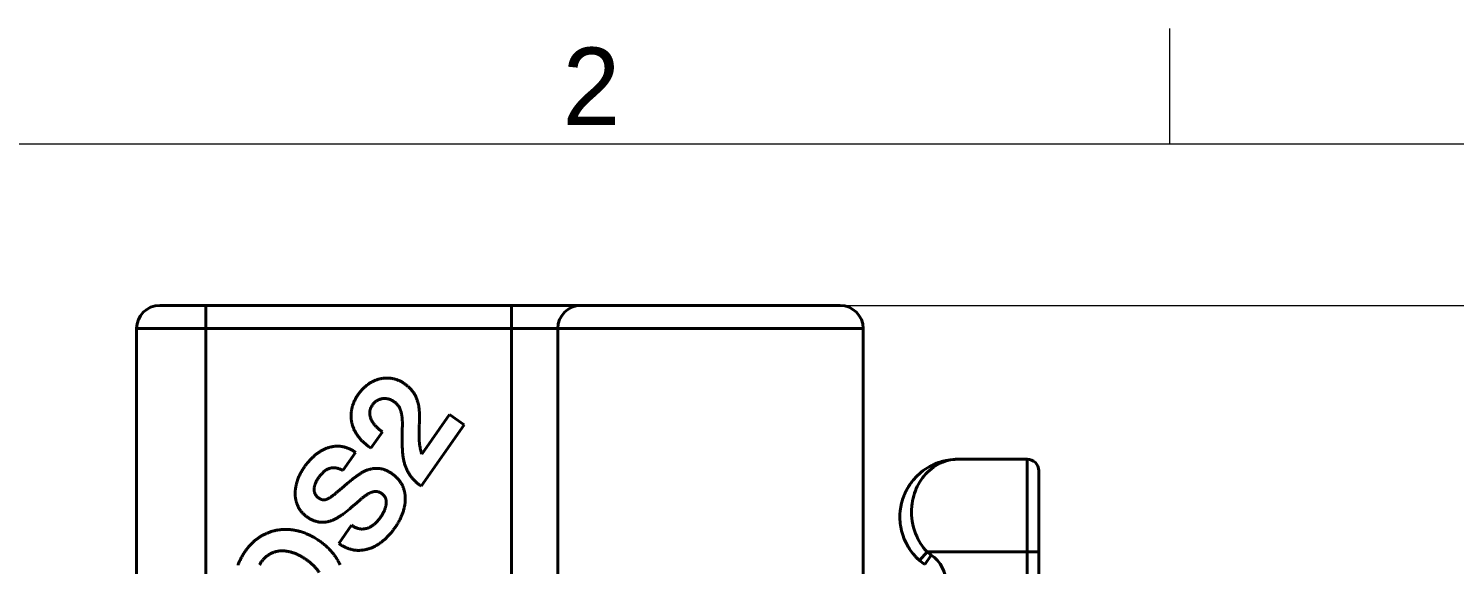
# Model space of a CAD drawing. Header units: millimetres. Extents: x 15 to 415, y 5 to 292.
# Drawn here: x 65.7 to 127.3, y 268.8 to 292 of the extents above; entities that cross this region are included whole.
import ezdxf

# ---------------------------------------------------------------- set-up
doc = ezdxf.new("R2010")
doc.units = ezdxf.units.MM
for name, color, linetype in [('Annotations', 7, 'Continuous'), ('Border', 7, 'Continuous'), ('Geometries', 7, 'Continuous')]:
    doc.layers.add(name, color=color, linetype=linetype)
doc.styles.add('Shapr0', font='txt', dxfattribs={"height": 3.3495})
doc.styles.add('Shapr2', font='txt', dxfattribs={"height": 3.3495})
doc.dimstyles.new('ISO-25', dxfattribs={"dimtxt": 2.5, "dimasz": 2.5, "dimexe": 1.25, "dimexo": 0.625, "dimtad": 1, "dimtxsty": 'Standard', "dimcen": 2.5, "dimadec": 0, "dimazin": 0, "dimtfac": 1, "dimtmove": 0, "dimatfit": 3, "dimfxl": 1, "dimarcsym": 0})

# ---------------------------------------------------------------- blocks, each defined once
blk = doc.blocks.new('*D2')
at = {"layer": 'Annotations', "color": 0, "linetype": 'Continuous', "lineweight": 15}
for p, q in [((73.966, 280.019), (155.9, 280.019)), ((154.65, 180.523), (154.65, 277.519)), ((77.224, 178.023), (155.9, 178.023))]:
    blk.add_line(p, q, dxfattribs=at)
at = {"layer": 'Annotations', "color": 0}
for points in [[(155.066, 277.519), (154.233, 277.519), (154.65, 280.019)], [(154.233, 180.523), (155.066, 180.523), (154.65, 178.023)]]:
    blk.add_solid(points, dxfattribs=at)
at = {"layer": 'Defpoints', "color": 0}
for p in [(73.341, 280.019), (154.65, 280.019), (76.599, 178.023)]:
    blk.add_point(p, dxfattribs=at)
at = {"layer": 'Annotations', "color": 0, "lineweight": 15, "insert": (152.275, 225.582), "char_height": 3.3495, "attachment_point": 5, "rotation": 90, "style": 'Shapr2'}
blk.add_mtext('\\A1;102', dxfattribs=at)

msp = doc.modelspace()

# ---------------------------------------------------------------- linework, layer by layer
at = {"layer": 'Border', "linetype": 'Continuous', "lineweight": 15}
for p, q in [((115, 287), (115, 292)), ((410, 287), (20, 287))]:
    msp.add_line(p, q, dxfattribs=at)
at = {"layer": 'Geometries', "linetype": 'Continuous', "lineweight": 40}
for p, q in [((73.341, 280.019), (71.341, 280.019)), ((73.341, 279.019), (73.341, 280.019)), ((86.544, 280.019), (73.341, 280.019)), ((86.544, 279.019), (86.544, 280.019)), ((89.544, 280.019), (86.544, 280.019)), ((88.6, 280.019), (88.631, 280.019)), ((100.744, 280.019), (89.544, 280.019)), ((70.341, 279.019), (73.341, 279.019)), ((70.341, 279.019), (70.341, 258.363)), ((73.341, 279.019), (86.544, 279.019)), ((73.341, 279.019), (73.341, 261.384)), ((86.544, 279.019), (86.544, 264.247)), ((86.544, 279.019), (88.544, 279.019)), ((88.544, 279.019), (88.544, 265.819)), ((88.544, 279.019), (101.744, 279.019)), ((101.744, 279.019), (101.744, 267.832)), ((84.498, 274.864), (82.64, 272.21)), ((82.672, 273.596), (83.868, 275.305)), ((83.868, 275.305), (84.498, 274.864)), ((80.964, 274.553), (80.473, 273.851)), ((79.804, 273.665), (79.254, 272.881)), ((80.473, 273.851), (80.405, 273.898)), ((105.781, 273.369), (105.734, 273.367)), ((105.811, 273.369), (105.761, 273.368)), ((105.821, 273.369), (105.781, 273.369)), ((105.821, 273.369), (105.811, 273.369)), ((105.811, 273.369), (105.824, 273.369)), ((105.827, 273.369), (105.821, 273.369)), ((105.821, 273.369), (105.828, 273.369)), ((105.824, 273.369), (105.824, 273.369)), ((105.824, 273.369), (105.83, 273.369)), ((105.828, 273.369), (105.83, 273.369)), ((105.83, 273.369), (105.832, 273.369)), ((105.831, 273.369), (105.83, 273.369)), ((108.831, 273.369), (105.832, 273.369)), ((108.831, 273.369), (108.831, 269.369)), ((103.912, 272.473), (103.911, 272.471)), ((109.331, 269.369), (109.331, 272.869)), ((103.505, 271.789), (103.506, 271.792)), ((79.991, 271.603), (79.759, 271.404)), ((103.45, 271.632), (103.445, 271.618)), ((79.081, 269.732), (79.63, 270.517)), ((79.107, 269.714), (79.081, 269.732)), ((104.177, 268.994), (104.508, 269.369)), ((104.508, 269.369), (108.831, 269.369)), ((108.831, 269.369), (109.331, 269.369)), ((108.831, 269.369), (108.831, 255.369)), ((109.331, 260.981), (109.331, 269.369)), ((104.054, 269.111), (104.174, 268.997)), ((104.174, 268.997), (104.177, 268.994)), ((104.177, 268.994), (104.177, 268.994)), ((104.402, 268.818), (104.688, 269.228))]:
    msp.add_line(p, q, dxfattribs=at)
at = {"layer": 'Geometries', "linetype": 'Continuous', "lineweight": 40, "flags": 128}
for points in [[(79.93, 276.185), (79.952, 276.216), (79.974, 276.247), (79.997, 276.276), (80.021, 276.305), (80.045, 276.334), (80.069, 276.362), (80.093, 276.387), (80.117, 276.412), (80.141, 276.437), (80.165, 276.46), (80.19, 276.484), (80.217, 276.508), (80.245, 276.531), (80.273, 276.554), (80.301, 276.576), (80.33, 276.597), (80.359, 276.618), (80.387, 276.637), (80.415, 276.656), (80.444, 276.673), (80.473, 276.691), (80.503, 276.707)], [(80.503, 276.707), (80.53, 276.722), (80.557, 276.736), (80.585, 276.749), (80.612, 276.762), (80.64, 276.774), (80.667, 276.785), (80.695, 276.796), (80.726, 276.807), (80.757, 276.818), (80.787, 276.827), (80.819, 276.836), (80.85, 276.844), (80.878, 276.851), (80.907, 276.857), (80.936, 276.862), (80.964, 276.867), (80.993, 276.871), (81.022, 276.875), (81.052, 276.878), (81.084, 276.88), (81.116, 276.882), (81.149, 276.883), (81.181, 276.883), (81.214, 276.883)], [(81.214, 276.883), (81.244, 276.881), (81.274, 276.879), (81.303, 276.877), (81.333, 276.873), (81.362, 276.869), (81.391, 276.864), (81.42, 276.858), (81.447, 276.853), (81.474, 276.846), (81.5, 276.839), (81.527, 276.832), (81.553, 276.823), (81.579, 276.814), (81.608, 276.804), (81.636, 276.793), (81.664, 276.781), (81.692, 276.769), (81.721, 276.755), (81.749, 276.741), (81.776, 276.727), (81.802, 276.713), (81.827, 276.698), (81.853, 276.683), (81.878, 276.667), (81.903, 276.65), (81.928, 276.633)], [(79.616, 275.37), (79.62, 275.403), (79.624, 275.437), (79.628, 275.47), (79.634, 275.503), (79.64, 275.536), (79.647, 275.569), (79.655, 275.602), (79.663, 275.633), (79.671, 275.663), (79.681, 275.693), (79.691, 275.723), (79.701, 275.753), (79.712, 275.783), (79.725, 275.815), (79.739, 275.848), (79.753, 275.88), (79.769, 275.913), (79.785, 275.945), (79.801, 275.977), (79.819, 276.009), (79.836, 276.039), (79.853, 276.068), (79.871, 276.098), (79.89, 276.127), (79.91, 276.156), (79.93, 276.185)], [(81.928, 276.633), (81.956, 276.613), (81.983, 276.593), (82.009, 276.572), (82.035, 276.551), (82.06, 276.53), (82.085, 276.509), (82.109, 276.487), (82.13, 276.466), (82.151, 276.446), (82.172, 276.425), (82.191, 276.403), (82.211, 276.382), (82.229, 276.36), (82.249, 276.336), (82.268, 276.311), (82.287, 276.287), (82.305, 276.262), (82.322, 276.236), (82.339, 276.21), (82.355, 276.184), (82.369, 276.16), (82.383, 276.135), (82.396, 276.11), (82.408, 276.085), (82.42, 276.06), (82.432, 276.034)], [(80.534, 275.708), (80.521, 275.689), (80.509, 275.67), (80.497, 275.65), (80.487, 275.631), (80.477, 275.611), (80.468, 275.591), (80.459, 275.572), (80.452, 275.552), (80.445, 275.532), (80.439, 275.512), (80.434, 275.492), (80.429, 275.471), (80.425, 275.451), (80.423, 275.431), (80.42, 275.41), (80.419, 275.389), (80.418, 275.369), (80.419, 275.348), (80.42, 275.327), (80.421, 275.306), (80.424, 275.285), (80.427, 275.264), (80.431, 275.242), (80.436, 275.221), (80.442, 275.2), (80.448, 275.178), (80.455, 275.156), (80.463, 275.135)], [(80.807, 275.944), (80.79, 275.936), (80.772, 275.927), (80.755, 275.918), (80.739, 275.908), (80.722, 275.897), (80.706, 275.886), (80.691, 275.875), (80.675, 275.862), (80.66, 275.85), (80.645, 275.836), (80.63, 275.822), (80.616, 275.808), (80.601, 275.792), (80.587, 275.776), (80.574, 275.76), (80.56, 275.743), (80.547, 275.726), (80.534, 275.708)], [(81.138, 275.993), (81.116, 275.996), (81.095, 275.997), (81.073, 275.998), (81.052, 275.998), (81.031, 275.998), (81.01, 275.997), (80.989, 275.995), (80.968, 275.992), (80.948, 275.988), (80.927, 275.984), (80.907, 275.979), (80.887, 275.974), (80.867, 275.967), (80.847, 275.96), (80.827, 275.953), (80.807, 275.944)], [(81.471, 275.86), (81.451, 275.874), (81.431, 275.886), (81.411, 275.899), (81.391, 275.91), (81.37, 275.921), (81.349, 275.931), (81.329, 275.941), (81.308, 275.949), (81.287, 275.957), (81.266, 275.965), (81.245, 275.971), (81.224, 275.977), (81.202, 275.982), (81.181, 275.987), (81.159, 275.99), (81.138, 275.993)], [(81.761, 275.461), (81.754, 275.484), (81.746, 275.506), (81.738, 275.528), (81.729, 275.55), (81.719, 275.571), (81.709, 275.592), (81.699, 275.611), (81.688, 275.63), (81.677, 275.648), (81.665, 275.666), (81.652, 275.684), (81.638, 275.703), (81.624, 275.721), (81.609, 275.738), (81.593, 275.755), (81.577, 275.772), (81.56, 275.788), (81.543, 275.803), (81.526, 275.818), (81.508, 275.832), (81.49, 275.846), (81.471, 275.86)], [(82.432, 276.034), (82.444, 276.003), (82.455, 275.973), (82.466, 275.942), (82.476, 275.91), (82.486, 275.878), (82.495, 275.846), (82.504, 275.814), (82.512, 275.781), (82.52, 275.746), (82.527, 275.711), (82.534, 275.675), (82.54, 275.639), (82.546, 275.603), (82.55, 275.566)], [(82.55, 275.566), (82.553, 275.543), (82.556, 275.519), (82.558, 275.495), (82.56, 275.47), (82.562, 275.445), (82.564, 275.419), (82.565, 275.392), (82.566, 275.362), (82.568, 275.331), (82.569, 275.299), (82.569, 275.267), (82.57, 275.234), (82.57, 275.2), (82.57, 275.165), (82.57, 275.129), (82.569, 275.093), (82.568, 275.056), (82.567, 275.019), (82.566, 274.981), (82.565, 274.942), (82.563, 274.903)], [(79.784, 274.571), (79.769, 274.602), (79.753, 274.633), (79.739, 274.663), (79.726, 274.694), (79.713, 274.725), (79.701, 274.756), (79.689, 274.787), (79.68, 274.816), (79.671, 274.845), (79.662, 274.874), (79.655, 274.903), (79.647, 274.932), (79.641, 274.961), (79.635, 274.993), (79.629, 275.025), (79.624, 275.058), (79.62, 275.09), (79.617, 275.122), (79.614, 275.155), (79.613, 275.188), (79.612, 275.218), (79.611, 275.248), (79.612, 275.278), (79.613, 275.309), (79.614, 275.339), (79.616, 275.37)], [(80.463, 275.135), (80.472, 275.113), (80.481, 275.092), (80.491, 275.071), (80.501, 275.05), (80.513, 275.029), (80.524, 275.008), (80.537, 274.987), (80.55, 274.966), (80.564, 274.944), (80.579, 274.923), (80.595, 274.901), (80.612, 274.879), (80.629, 274.858), (80.647, 274.837), (80.665, 274.816), (80.684, 274.796), (80.703, 274.776), (80.723, 274.756), (80.743, 274.736), (80.764, 274.716), (80.786, 274.696), (80.808, 274.676), (80.832, 274.655), (80.857, 274.635), (80.883, 274.614), (80.909, 274.594), (80.936, 274.573), (80.964, 274.553)], [(81.83, 274.855), (81.83, 274.892), (81.83, 274.929), (81.829, 274.965), (81.828, 275), (81.827, 275.035), (81.825, 275.069), (81.823, 275.101), (81.82, 275.132), (81.817, 275.162), (81.814, 275.192), (81.81, 275.222), (81.806, 275.251), (81.802, 275.279), (81.797, 275.307), (81.792, 275.334), (81.787, 275.361), (81.781, 275.387), (81.775, 275.412), (81.768, 275.437), (81.761, 275.461)], [(81.823, 273.967), (81.823, 273.983), (81.823, 273.999), (81.822, 274.016), (81.822, 274.034), (81.822, 274.052), (81.822, 274.071), (81.821, 274.094), (81.821, 274.118), (81.821, 274.143), (81.821, 274.169), (81.821, 274.192), (81.821, 274.217), (81.821, 274.242), (81.821, 274.267), (81.822, 274.294), (81.822, 274.321), (81.822, 274.348), (81.822, 274.377), (81.822, 274.406), (81.823, 274.435), (81.823, 274.466), (81.824, 274.497), (81.824, 274.528), (81.824, 274.561), (81.825, 274.594), (81.825, 274.628), (81.826, 274.664), (81.827, 274.7), (81.827, 274.738), (81.828, 274.776), (81.829, 274.815), (81.83, 274.855)], [(82.563, 274.903), (82.562, 274.867), (82.56, 274.831), (82.558, 274.796), (82.557, 274.761), (82.556, 274.728), (82.555, 274.695), (82.554, 274.663), (82.553, 274.631), (82.552, 274.6), (82.552, 274.564), (82.551, 274.529), (82.551, 274.494), (82.551, 274.46), (82.551, 274.427), (82.551, 274.395), (82.551, 274.364), (82.552, 274.334), (82.552, 274.304), (82.553, 274.275), (82.554, 274.247), (82.556, 274.22), (82.557, 274.195), (82.559, 274.171), (82.56, 274.147), (82.562, 274.124), (82.564, 274.102)], [(80.405, 273.898), (80.372, 273.922), (80.34, 273.945), (80.308, 273.97), (80.277, 273.994), (80.247, 274.019), (80.217, 274.044), (80.188, 274.069), (80.162, 274.092), (80.137, 274.116), (80.112, 274.14), (80.088, 274.164), (80.064, 274.188), (80.041, 274.213), (80.017, 274.24), (79.993, 274.267), (79.97, 274.295), (79.947, 274.323), (79.925, 274.351), (79.904, 274.379), (79.884, 274.408), (79.866, 274.435), (79.849, 274.462), (79.832, 274.489), (79.815, 274.516), (79.8, 274.544), (79.784, 274.571)], [(77.583, 273.02), (77.609, 273.057), (77.635, 273.093), (77.662, 273.128), (77.688, 273.163), (77.716, 273.197), (77.743, 273.23), (77.771, 273.263), (77.797, 273.292), (77.822, 273.321), (77.849, 273.349), (77.875, 273.376), (77.902, 273.403), (77.929, 273.43), (77.956, 273.456), (77.983, 273.481), (78.011, 273.506), (78.038, 273.53), (78.066, 273.554), (78.095, 273.577), (78.122, 273.598), (78.149, 273.619), (78.176, 273.639), (78.204, 273.658), (78.231, 273.678)], [(78.231, 273.678), (78.26, 273.697), (78.289, 273.715), (78.318, 273.733), (78.348, 273.75), (78.377, 273.766), (78.407, 273.782), (78.436, 273.796), (78.464, 273.809), (78.491, 273.821), (78.519, 273.833), (78.547, 273.844), (78.574, 273.854), (78.602, 273.864), (78.633, 273.874), (78.664, 273.883), (78.695, 273.892), (78.726, 273.899), (78.757, 273.906), (78.789, 273.912), (78.82, 273.918), (78.849, 273.922), (78.878, 273.926), (78.908, 273.929), (78.937, 273.932), (78.966, 273.933), (78.996, 273.935)], [(78.996, 273.935), (79.024, 273.935), (79.053, 273.935), (79.081, 273.934), (79.109, 273.932), (79.138, 273.93), (79.166, 273.927), (79.194, 273.923), (79.223, 273.919), (79.252, 273.913), (79.282, 273.907), (79.312, 273.9), (79.341, 273.892), (79.371, 273.883), (79.401, 273.874), (79.429, 273.864), (79.457, 273.853), (79.485, 273.842), (79.514, 273.83), (79.542, 273.817), (79.57, 273.804), (79.598, 273.79), (79.627, 273.775), (79.656, 273.759), (79.686, 273.742), (79.715, 273.724), (79.745, 273.705), (79.774, 273.686), (79.804, 273.665)], [(81.861, 273.471), (81.855, 273.515), (81.85, 273.558), (81.845, 273.603), (81.841, 273.648), (81.837, 273.694), (81.834, 273.74), (81.831, 273.784), (81.828, 273.829), (81.826, 273.875), (81.825, 273.92), (81.823, 273.967)], [(82.564, 274.102), (82.568, 274.067), (82.572, 274.033), (82.576, 273.999), (82.581, 273.965), (82.586, 273.932), (82.592, 273.899), (82.598, 273.868), (82.604, 273.836), (82.611, 273.805), (82.62, 273.769), (82.629, 273.733), (82.639, 273.698), (82.649, 273.664), (82.66, 273.63), (82.672, 273.596)], [(77.241, 272.263), (77.25, 272.299), (77.259, 272.335), (77.269, 272.371), (77.28, 272.407), (77.291, 272.442), (77.303, 272.477), (77.316, 272.512), (77.33, 272.55), (77.345, 272.588), (77.361, 272.626), (77.378, 272.663), (77.395, 272.701), (77.413, 272.737), (77.432, 272.774), (77.452, 272.81), (77.472, 272.846), (77.493, 272.882), (77.514, 272.917), (77.536, 272.952), (77.559, 272.986), (77.583, 273.02)], [(79.254, 272.881), (79.231, 272.894), (79.207, 272.907), (79.183, 272.92), (79.16, 272.931), (79.137, 272.942), (79.113, 272.951), (79.09, 272.96), (79.069, 272.968), (79.049, 272.975), (79.028, 272.981), (79.007, 272.986), (78.987, 272.991), (78.966, 272.995), (78.946, 272.998), (78.927, 273.001), (78.907, 273.003), (78.887, 273.004), (78.868, 273.005), (78.849, 273.005), (78.83, 273.004), (78.81, 273.003), (78.791, 273.001), (78.773, 272.998), (78.754, 272.995), (78.735, 272.991), (78.717, 272.987), (78.698, 272.982)], [(82.106, 272.761), (82.09, 272.789), (82.074, 272.817), (82.059, 272.845), (82.044, 272.874), (82.03, 272.903), (82.016, 272.932), (82.003, 272.962), (81.989, 272.996), (81.976, 273.029), (81.963, 273.064), (81.951, 273.099), (81.939, 273.134), (81.928, 273.17), (81.918, 273.206), (81.908, 273.243), (81.898, 273.28), (81.89, 273.318), (81.882, 273.356), (81.874, 273.394), (81.867, 273.432), (81.861, 273.471)], [(104.471, 272.759), (104.52, 272.81), (104.604, 272.889), (104.69, 272.961), (104.778, 273.027), (104.868, 273.087), (104.971, 273.147), (105.076, 273.2), (105.182, 273.246), (105.29, 273.284), (105.399, 273.315), (105.506, 273.339), (105.614, 273.356), (105.722, 273.366), (105.734, 273.367)], [(105.272, 273.306), (105.221, 273.294), (105.22, 273.294)], [(105.761, 273.368), (105.728, 273.367), (105.627, 273.361), (105.525, 273.351), (105.423, 273.336), (105.322, 273.317), (105.272, 273.306)], [(78.191, 272.548), (78.175, 272.526), (78.16, 272.503), (78.146, 272.48), (78.133, 272.458), (78.12, 272.435), (78.108, 272.413), (78.098, 272.392), (78.088, 272.371), (78.078, 272.35), (78.07, 272.329), (78.062, 272.308), (78.054, 272.285), (78.047, 272.263), (78.04, 272.241), (78.035, 272.219), (78.03, 272.197), (78.025, 272.175), (78.022, 272.154), (78.019, 272.133), (78.017, 272.113), (78.015, 272.092), (78.015, 272.071)], [(78.698, 272.982), (78.68, 272.976), (78.661, 272.969), (78.643, 272.962), (78.625, 272.954), (78.606, 272.945), (78.588, 272.936), (78.57, 272.926), (78.551, 272.915), (78.533, 272.903), (78.515, 272.891), (78.497, 272.878), (78.479, 272.864), (78.46, 272.85), (78.442, 272.835), (78.425, 272.819), (78.407, 272.803), (78.389, 272.786), (78.371, 272.768), (78.354, 272.75), (78.336, 272.731), (78.318, 272.712), (78.301, 272.691), (78.282, 272.669), (78.264, 272.647), (78.246, 272.623), (78.227, 272.599), (78.209, 272.574), (78.191, 272.548)], [(79.428, 272.305), (79.465, 272.336), (79.501, 272.366), (79.536, 272.396), (79.571, 272.425), (79.606, 272.454), (79.641, 272.481), (79.673, 272.507), (79.705, 272.532), (79.736, 272.556), (79.767, 272.579), (79.798, 272.602), (79.828, 272.625), (79.858, 272.646), (79.888, 272.668), (79.917, 272.688), (79.946, 272.708), (79.975, 272.727), (80.003, 272.745), (80.03, 272.763), (80.057, 272.78)], [(80.057, 272.78), (80.083, 272.796), (80.11, 272.811), (80.137, 272.826), (80.164, 272.84), (80.191, 272.853), (80.219, 272.865), (80.245, 272.877), (80.271, 272.887), (80.298, 272.897), (80.325, 272.907), (80.352, 272.916), (80.381, 272.925), (80.411, 272.933), (80.441, 272.94), (80.471, 272.947), (80.501, 272.953), (80.531, 272.959), (80.56, 272.963), (80.59, 272.967), (80.619, 272.971), (80.649, 272.973), (80.679, 272.976)], [(80.679, 272.976), (80.703, 272.977), (80.727, 272.977), (80.751, 272.977), (80.775, 272.976), (80.799, 272.975), (80.824, 272.973), (80.848, 272.97), (80.872, 272.966), (80.898, 272.962), (80.923, 272.957), (80.949, 272.951), (80.975, 272.944), (81, 272.937), (81.026, 272.929), (81.051, 272.92), (81.075, 272.911), (81.1, 272.901), (81.125, 272.891), (81.15, 272.88), (81.175, 272.868), (81.2, 272.856), (81.225, 272.842), (81.251, 272.828), (81.277, 272.813), (81.303, 272.797), (81.33, 272.78), (81.356, 272.763), (81.383, 272.744)], [(81.383, 272.744), (81.41, 272.725), (81.437, 272.704), (81.464, 272.684), (81.49, 272.663), (81.515, 272.641), (81.539, 272.619), (81.563, 272.597), (81.584, 272.577), (81.604, 272.556), (81.624, 272.534), (81.644, 272.513), (81.663, 272.491), (81.681, 272.468), (81.7, 272.444), (81.719, 272.419), (81.737, 272.393), (81.754, 272.367), (81.77, 272.341), (81.786, 272.314), (81.802, 272.287), (81.815, 272.262), (81.828, 272.237), (81.84, 272.211), (81.851, 272.185), (81.863, 272.158), (81.873, 272.132)], [(82.64, 272.21), (82.607, 272.233), (82.576, 272.257), (82.545, 272.28), (82.515, 272.304), (82.485, 272.328), (82.456, 272.353), (82.43, 272.376), (82.404, 272.399), (82.379, 272.423), (82.355, 272.447), (82.331, 272.471), (82.306, 272.497), (82.282, 272.523), (82.259, 272.549), (82.237, 272.576), (82.215, 272.603), (82.195, 272.63), (82.176, 272.656), (82.157, 272.682), (82.139, 272.708), (82.122, 272.734), (82.106, 272.761)], [(103.911, 272.471), (103.91, 272.47), (103.906, 272.465), (103.902, 272.46), (103.897, 272.455), (103.892, 272.449), (103.886, 272.441), (103.88, 272.434), (103.875, 272.427), (103.868, 272.419), (103.861, 272.41), (103.855, 272.402), (103.849, 272.395), (103.844, 272.388), (103.839, 272.381), (103.836, 272.378), (103.833, 272.374), (103.831, 272.371), (103.829, 272.368), (103.827, 272.365), (103.825, 272.363), (103.824, 272.361), (103.823, 272.36), (103.822, 272.359), (103.822, 272.359), (103.822, 272.358), (103.821, 272.358), (103.82, 272.357), (103.819, 272.355), (103.818, 272.353), (103.816, 272.351), (103.814, 272.348), (103.811, 272.345), (103.809, 272.341), (103.806, 272.337), (103.803, 272.332), (103.799, 272.328), (103.795, 272.322), (103.791, 272.316), (103.786, 272.309), (103.781, 272.302), (103.775, 272.294), (103.769, 272.286), (103.762, 272.275), (103.755, 272.264), (103.747, 272.253), (103.74, 272.243), (103.734, 272.232), (103.727, 272.222), (103.721, 272.212), (103.712, 272.199), (103.704, 272.187), (103.697, 272.174), (103.69, 272.162), (103.684, 272.152), (103.678, 272.142), (103.672, 272.133), (103.667, 272.124), (103.664, 272.119), (103.662, 272.115), (103.659, 272.11), (103.657, 272.106), (103.654, 272.102), (103.652, 272.098), (103.65, 272.095), (103.648, 272.091), (103.646, 272.088), (103.645, 272.086), (103.644, 272.084), (103.644, 272.083), (103.643, 272.082), (103.642, 272.081), (103.642, 272.08), (103.641, 272.078), (103.639, 272.075), (103.638, 272.072), (103.636, 272.068), (103.633, 272.064), (103.631, 272.059), (103.629, 272.055), (103.626, 272.051), (103.624, 272.046), (103.621, 272.041), (103.618, 272.036), (103.61, 272.02), (103.601, 272.003), (103.593, 271.986), (103.582, 271.964), (103.571, 271.941), (103.56, 271.918), (103.556, 271.909), (103.553, 271.901), (103.549, 271.893), (103.545, 271.885), (103.541, 271.876), (103.538, 271.868), (103.534, 271.86), (103.531, 271.851), (103.527, 271.842), (103.524, 271.834), (103.521, 271.827), (103.518, 271.82), (103.515, 271.813), (103.513, 271.807), (103.511, 271.802), (103.509, 271.797), (103.507, 271.793), (103.506, 271.792)], [(103.942, 272.508), (103.92, 272.482), (103.912, 272.472)], [(104.084, 272.198), (104.136, 272.297), (104.191, 272.392), (104.249, 272.483), (104.31, 272.568), (104.373, 272.649), (104.439, 272.725), (104.471, 272.759)], [(77.258, 271.485), (77.249, 271.515), (77.241, 271.545), (77.234, 271.575), (77.227, 271.605), (77.221, 271.635), (77.216, 271.666), (77.211, 271.696), (77.207, 271.73), (77.203, 271.764), (77.2, 271.797), (77.198, 271.831), (77.197, 271.866), (77.197, 271.897), (77.197, 271.928), (77.198, 271.959), (77.2, 271.991), (77.202, 272.022), (77.205, 272.054), (77.209, 272.086), (77.214, 272.121), (77.219, 272.156), (77.226, 272.192), (77.233, 272.227), (77.241, 272.263)], [(78.015, 272.071), (78.014, 272.052), (78.015, 272.033), (78.016, 272.014), (78.018, 271.996), (78.021, 271.978), (78.025, 271.96), (78.029, 271.942), (78.034, 271.925), (78.04, 271.908), (78.046, 271.892), (78.054, 271.876), (78.062, 271.86), (78.07, 271.844), (78.08, 271.829), (78.09, 271.814), (78.101, 271.799), (78.112, 271.785), (78.125, 271.77), (78.138, 271.757), (78.152, 271.743), (78.167, 271.73), (78.182, 271.717), (78.198, 271.705), (78.215, 271.693)], [(78.48, 271.615), (78.492, 271.617), (78.504, 271.62), (78.516, 271.623), (78.529, 271.627), (78.542, 271.631), (78.555, 271.636), (78.568, 271.641), (78.581, 271.646), (78.595, 271.652), (78.608, 271.659), (78.622, 271.666), (78.637, 271.674), (78.653, 271.682), (78.668, 271.692), (78.684, 271.701), (78.701, 271.711), (78.717, 271.722), (78.733, 271.733), (78.749, 271.744), (78.765, 271.755), (78.782, 271.767), (78.799, 271.78)], [(78.799, 271.78), (78.813, 271.79), (78.828, 271.801), (78.843, 271.813), (78.858, 271.825), (78.875, 271.838), (78.891, 271.851), (78.908, 271.865), (78.926, 271.879), (78.944, 271.894), (78.964, 271.91), (78.984, 271.926), (79.004, 271.943), (79.025, 271.96), (79.047, 271.978), (79.069, 271.997), (79.092, 272.016), (79.115, 272.036), (79.139, 272.056), (79.164, 272.077), (79.189, 272.098), (79.215, 272.121), (79.242, 272.143), (79.269, 272.166), (79.294, 272.188), (79.32, 272.211), (79.346, 272.233), (79.373, 272.257), (79.4, 272.281), (79.428, 272.305)], [(80.531, 271.952), (80.514, 271.946), (80.496, 271.94), (80.477, 271.933), (80.459, 271.925), (80.44, 271.917), (80.42, 271.908), (80.401, 271.898), (80.382, 271.888), (80.364, 271.878), (80.345, 271.867), (80.326, 271.856), (80.306, 271.844), (80.287, 271.832), (80.265, 271.817), (80.243, 271.802), (80.22, 271.787), (80.198, 271.77), (80.175, 271.753), (80.151, 271.735), (80.127, 271.717), (80.105, 271.699), (80.083, 271.681), (80.06, 271.663), (80.038, 271.643), (80.014, 271.623), (79.991, 271.603)], [(80.926, 271.895), (80.911, 271.905), (80.897, 271.914), (80.882, 271.922), (80.866, 271.93), (80.851, 271.938), (80.836, 271.944), (80.82, 271.95), (80.804, 271.956), (80.788, 271.96), (80.772, 271.964), (80.756, 271.968), (80.74, 271.97), (80.723, 271.972), (80.706, 271.974), (80.69, 271.975), (80.673, 271.975), (80.656, 271.974), (80.638, 271.973), (80.621, 271.971), (80.603, 271.968), (80.585, 271.965), (80.568, 271.961), (80.55, 271.957), (80.531, 271.952)], [(81.13, 271.444), (81.132, 271.464), (81.133, 271.484), (81.134, 271.504), (81.134, 271.523), (81.133, 271.542), (81.132, 271.56), (81.13, 271.579), (81.127, 271.597), (81.124, 271.615), (81.119, 271.632), (81.115, 271.649), (81.109, 271.666), (81.103, 271.683), (81.096, 271.699), (81.088, 271.715), (81.08, 271.73), (81.071, 271.746), (81.061, 271.761), (81.051, 271.776), (81.04, 271.79), (81.028, 271.804), (81.015, 271.818), (81.002, 271.831), (80.988, 271.845), (80.974, 271.858), (80.959, 271.87), (80.943, 271.883), (80.926, 271.895)], [(81.873, 272.132), (81.884, 272.102), (81.894, 272.072), (81.903, 272.042), (81.912, 272.012), (81.92, 271.982), (81.927, 271.951), (81.933, 271.92), (81.938, 271.891), (81.943, 271.862), (81.947, 271.833), (81.95, 271.803), (81.952, 271.774), (81.954, 271.744), (81.956, 271.711), (81.957, 271.678), (81.957, 271.645), (81.956, 271.611), (81.955, 271.577), (81.952, 271.543), (81.949, 271.508), (81.946, 271.477), (81.942, 271.445), (81.937, 271.412), (81.932, 271.38), (81.926, 271.347), (81.92, 271.314)], [(103.507, 271.79), (103.501, 271.776), (103.472, 271.698), (103.45, 271.632)], [(103.848, 271.374), (103.857, 271.448), (103.877, 271.566), (103.901, 271.682), (103.93, 271.793), (103.963, 271.9), (104, 272.003), (104.04, 272.103), (104.084, 272.198)], [(77.727, 270.864), (77.703, 270.882), (77.679, 270.9), (77.655, 270.918), (77.632, 270.937), (77.61, 270.956), (77.588, 270.975), (77.567, 270.994), (77.547, 271.014), (77.526, 271.035), (77.506, 271.056), (77.486, 271.078), (77.468, 271.1), (77.449, 271.122), (77.432, 271.144), (77.416, 271.166), (77.4, 271.188), (77.385, 271.211), (77.371, 271.234), (77.357, 271.257), (77.344, 271.28), (77.332, 271.304), (77.32, 271.328), (77.308, 271.353), (77.296, 271.379), (77.286, 271.405), (77.276, 271.432), (77.267, 271.458), (77.258, 271.485)], [(78.215, 271.693), (78.23, 271.682), (78.246, 271.672), (78.261, 271.663), (78.277, 271.655), (78.292, 271.647), (78.307, 271.64), (78.321, 271.634), (78.336, 271.629), (78.351, 271.624), (78.364, 271.621), (78.377, 271.618), (78.39, 271.615), (78.403, 271.614), (78.416, 271.612), (78.429, 271.612), (78.442, 271.612), (78.454, 271.612), (78.467, 271.613), (78.48, 271.615)], [(79.759, 271.404), (79.754, 271.4), (79.749, 271.395), (79.743, 271.391), (79.736, 271.385), (79.73, 271.38), (79.722, 271.374), (79.713, 271.366), (79.703, 271.358), (79.693, 271.35), (79.682, 271.34), (79.672, 271.332), (79.662, 271.324), (79.651, 271.315), (79.64, 271.305), (79.629, 271.295), (79.617, 271.285), (79.602, 271.273), (79.587, 271.26), (79.571, 271.246), (79.554, 271.232)], [(80.879, 270.85), (80.899, 270.879), (80.918, 270.908), (80.937, 270.936), (80.954, 270.965), (80.971, 270.993), (80.987, 271.022), (81.001, 271.048), (81.014, 271.075), (81.027, 271.101), (81.039, 271.127), (81.051, 271.153), (81.062, 271.181), (81.072, 271.209), (81.082, 271.236), (81.091, 271.263), (81.099, 271.291), (81.106, 271.318), (81.112, 271.343), (81.118, 271.369), (81.123, 271.394), (81.127, 271.419), (81.13, 271.444)], [(81.92, 271.314), (81.912, 271.278), (81.904, 271.242), (81.894, 271.206), (81.884, 271.169), (81.877, 271.144)], [(103.445, 271.618), (103.403, 271.465), (103.369, 271.306), (103.346, 271.142), (103.334, 270.995)], [(103.919, 270.42), (103.918, 270.423), (103.886, 270.554), (103.862, 270.685), (103.845, 270.816), (103.835, 270.946), (103.832, 271.074), (103.834, 271.201), (103.843, 271.326), (103.848, 271.374)], [(78.46, 270.648), (78.434, 270.646), (78.408, 270.644), (78.381, 270.644), (78.355, 270.644), (78.329, 270.645), (78.303, 270.646), (78.277, 270.649), (78.251, 270.651), (78.224, 270.655), (78.197, 270.66), (78.17, 270.665), (78.143, 270.671), (78.116, 270.678), (78.089, 270.686), (78.063, 270.693), (78.037, 270.702), (78.012, 270.711), (77.986, 270.721), (77.961, 270.732), (77.936, 270.744), (77.91, 270.756), (77.885, 270.768), (77.859, 270.782), (77.832, 270.797), (77.806, 270.813), (77.78, 270.829), (77.753, 270.847), (77.727, 270.864)], [(79.265, 270.995), (79.236, 270.974), (79.206, 270.953), (79.176, 270.932), (79.146, 270.913), (79.117, 270.894), (79.088, 270.875), (79.059, 270.858), (79.03, 270.841), (78.999, 270.824), (78.969, 270.808), (78.939, 270.792), (78.909, 270.778), (78.879, 270.764), (78.85, 270.751), (78.822, 270.739), (78.794, 270.728), (78.766, 270.717), (78.738, 270.708), (78.711, 270.699), (78.683, 270.69), (78.656, 270.682), (78.628, 270.676), (78.6, 270.669), (78.572, 270.663), (78.544, 270.658), (78.516, 270.654), (78.488, 270.65), (78.46, 270.648)], [(80.538, 270.5), (80.562, 270.518), (80.586, 270.536), (80.603, 270.55)], [(80.603, 270.55), (80.609, 270.555), (80.632, 270.574), (80.655, 270.594), (80.677, 270.614), (80.698, 270.635), (80.72, 270.656), (80.74, 270.678), (80.761, 270.701), (80.782, 270.724), (80.802, 270.748), (80.822, 270.773), (80.842, 270.798), (80.861, 270.824), (80.879, 270.85)], [(81.742, 270.805), (81.731, 270.781), (81.712, 270.744), (81.692, 270.706), (81.671, 270.669), (81.65, 270.631), (81.627, 270.593), (81.606, 270.558), (81.585, 270.523), (81.562, 270.489), (81.539, 270.454), (81.516, 270.418), (81.491, 270.383)], [(81.877, 271.144), (81.873, 271.133), (81.862, 271.096), (81.849, 271.059), (81.837, 271.026), (81.824, 270.992), (81.811, 270.958), (81.797, 270.924), (81.782, 270.89), (81.767, 270.856), (81.749, 270.819), (81.742, 270.805)], [(103.334, 270.995), (103.333, 270.974), (103.332, 270.802), (103.343, 270.627), (103.363, 270.469)], [(75.038, 269.386), (75.062, 269.42), (75.086, 269.453), (75.111, 269.486), (75.136, 269.518), (75.162, 269.549), (75.187, 269.58), (75.212, 269.61), (75.238, 269.639), (75.265, 269.667), (75.292, 269.696), (75.319, 269.724), (75.346, 269.751), (75.374, 269.778), (75.403, 269.804), (75.431, 269.83), (75.46, 269.854), (75.489, 269.879), (75.519, 269.902), (75.548, 269.925), (75.578, 269.947), (75.609, 269.969), (75.639, 269.99), (75.669, 270.01), (75.7, 270.029), (75.731, 270.048), (75.763, 270.067), (75.795, 270.085), (75.828, 270.103), (75.861, 270.119), (75.894, 270.136), (75.927, 270.151), (75.961, 270.166)], [(75.961, 270.166), (75.995, 270.18), (76.029, 270.194), (76.063, 270.207), (76.098, 270.22), (76.132, 270.231), (76.166, 270.242), (76.2, 270.253), (76.234, 270.263), (76.268, 270.272), (76.303, 270.28), (76.338, 270.288), (76.374, 270.296), (76.409, 270.303), (76.444, 270.309), (76.48, 270.314), (76.516, 270.319), (76.551, 270.324), (76.587, 270.327), (76.623, 270.33), (76.659, 270.333), (76.695, 270.334), (76.731, 270.335), (76.767, 270.336), (76.803, 270.336), (76.838, 270.335), (76.875, 270.334), (76.912, 270.332), (76.949, 270.329), (76.986, 270.326), (77.024, 270.322), (77.061, 270.318), (77.098, 270.312)], [(77.098, 270.312), (77.136, 270.307), (77.173, 270.3), (77.21, 270.293), (77.247, 270.286), (77.285, 270.278), (77.321, 270.269), (77.357, 270.26), (77.393, 270.25), (77.43, 270.24), (77.472, 270.227), (77.515, 270.213), (77.558, 270.198), (77.601, 270.183), (77.643, 270.167), (77.685, 270.149), (77.722, 270.134), (77.758, 270.118), (77.794, 270.102), (77.83, 270.085), (77.865, 270.067), (77.901, 270.049), (77.936, 270.031), (77.971, 270.012), (78.006, 269.992), (78.047, 269.968), (78.088, 269.943), (78.13, 269.917), (78.171, 269.89), (78.212, 269.863), (78.253, 269.835)], [(79.63, 270.517), (79.654, 270.501), (79.677, 270.486), (79.7, 270.472), (79.722, 270.458), (79.745, 270.446), (79.768, 270.434), (79.79, 270.423), (79.811, 270.414), (79.832, 270.405), (79.854, 270.397), (79.875, 270.389), (79.897, 270.382), (79.92, 270.375), (79.942, 270.37), (79.964, 270.365), (79.986, 270.361), (80.008, 270.357), (80.029, 270.355), (80.05, 270.353), (80.071, 270.352), (80.091, 270.352), (80.112, 270.353)], [(80.112, 270.353), (80.138, 270.354), (80.164, 270.356), (80.189, 270.36), (80.198, 270.361)], [(80.198, 270.361), (80.215, 270.363), (80.24, 270.368), (80.264, 270.374), (80.288, 270.38), (80.312, 270.387), (80.335, 270.394), (80.359, 270.403), (80.383, 270.413), (80.406, 270.423), (80.429, 270.434), (80.452, 270.446), (80.474, 270.458), (80.495, 270.472), (80.517, 270.486), (80.538, 270.5)], [(81.491, 270.383), (81.465, 270.347), (81.439, 270.31), (81.412, 270.275), (81.384, 270.24), (81.357, 270.206), (81.329, 270.172), (81.3, 270.139), (81.274, 270.109), (81.247, 270.08), (81.22, 270.052), (81.193, 270.023), (81.165, 269.996), (81.137, 269.969), (81.109, 269.942), (81.08, 269.916), (81.051, 269.89), (81.021, 269.865), (80.992, 269.84), (80.962, 269.816), (80.926, 269.789), (80.89, 269.762), (80.853, 269.735), (80.816, 269.71)], [(103.363, 270.469), (103.366, 270.451), (103.403, 270.273), (103.453, 270.096), (103.518, 269.92), (103.596, 269.748), (103.685, 269.587)], [(104.508, 269.369), (104.43, 269.452), (104.357, 269.54), (104.288, 269.632), (104.223, 269.729), (104.163, 269.829), (104.107, 269.932), (104.056, 270.038), (104.003, 270.165), (103.957, 270.293), (103.919, 270.42)], [(74.727, 268.788), (74.74, 268.824), (74.753, 268.86), (74.767, 268.895), (74.782, 268.931), (74.798, 268.967), (74.814, 269.002), (74.831, 269.037), (74.848, 269.072), (74.866, 269.106), (74.885, 269.141), (74.904, 269.176), (74.925, 269.211), (74.946, 269.246), (74.968, 269.281), (74.99, 269.316), (75.014, 269.351), (75.038, 269.386)], [(76.273, 269.348), (76.247, 269.339), (76.222, 269.329), (76.197, 269.318), (76.172, 269.307), (76.147, 269.295), (76.123, 269.282), (76.099, 269.269), (76.077, 269.256), (76.056, 269.242), (76.035, 269.228), (76.014, 269.214), (75.993, 269.198), (75.972, 269.182), (75.95, 269.164), (75.928, 269.145), (75.907, 269.126), (75.885, 269.105), (75.864, 269.084), (75.844, 269.062), (75.823, 269.04), (75.805, 269.019), (75.786, 268.997), (75.768, 268.974), (75.75, 268.951), (75.733, 268.928), (75.715, 268.903)], [(76.957, 269.369), (76.928, 269.376), (76.899, 269.382), (76.871, 269.387), (76.842, 269.392), (76.814, 269.396), (76.786, 269.4), (76.758, 269.403), (76.727, 269.405), (76.696, 269.407), (76.666, 269.408), (76.635, 269.408), (76.605, 269.407), (76.578, 269.406), (76.551, 269.404), (76.524, 269.402), (76.497, 269.399), (76.47, 269.395), (76.443, 269.391), (76.417, 269.386), (76.388, 269.38), (76.359, 269.373), (76.33, 269.365), (76.301, 269.357), (76.273, 269.348)], [(77.538, 269.121), (77.521, 269.131), (77.489, 269.15), (77.456, 269.169), (77.42, 269.188), (77.384, 269.207), (77.348, 269.225), (77.312, 269.242), (77.276, 269.259), (77.24, 269.274), (77.205, 269.289), (77.169, 269.303), (77.133, 269.316), (77.097, 269.328), (77.062, 269.34), (77.027, 269.35), (76.992, 269.36), (76.957, 269.369)], [(78.253, 269.835), (78.29, 269.808), (78.327, 269.781), (78.363, 269.754), (78.398, 269.727), (78.433, 269.699), (78.467, 269.67), (78.501, 269.642), (78.534, 269.613), (78.554, 269.594)], [(78.554, 269.594), (78.567, 269.582), (78.6, 269.551), (78.633, 269.519), (78.665, 269.487), (78.696, 269.454), (78.726, 269.422), (78.741, 269.406)], [(78.741, 269.406), (78.755, 269.39), (78.782, 269.358), (78.809, 269.325), (78.836, 269.293), (78.862, 269.259), (78.887, 269.226), (78.912, 269.192), (78.936, 269.158), (78.96, 269.121), (78.984, 269.085), (79.007, 269.048), (79.03, 269.01), (79.051, 268.972), (79.072, 268.934)], [(79.231, 269.634), (79.216, 269.643), (79.189, 269.66), (79.161, 269.677), (79.134, 269.695), (79.107, 269.714)], [(79.985, 269.43), (79.957, 269.429), (79.929, 269.429), (79.901, 269.429), (79.874, 269.43), (79.846, 269.432), (79.819, 269.434), (79.791, 269.437), (79.764, 269.44), (79.737, 269.444), (79.709, 269.449), (79.681, 269.454), (79.654, 269.46), (79.626, 269.467), (79.598, 269.474), (79.571, 269.482), (79.543, 269.491), (79.516, 269.5), (79.488, 269.51), (79.461, 269.521), (79.433, 269.532), (79.406, 269.544), (79.379, 269.556), (79.352, 269.569), (79.325, 269.582), (79.298, 269.596), (79.271, 269.611), (79.243, 269.626), (79.231, 269.634)], [(80.816, 269.71), (80.785, 269.689), (80.754, 269.67), (80.722, 269.651), (80.691, 269.633), (80.659, 269.615), (80.627, 269.599), (80.595, 269.583), (80.565, 269.569), (80.536, 269.556), (80.506, 269.543), (80.476, 269.531), (80.445, 269.52), (80.415, 269.51), (80.382, 269.499), (80.348, 269.489), (80.314, 269.479), (80.281, 269.471), (80.247, 269.463), (80.212, 269.456), (80.178, 269.45), (80.146, 269.445), (80.114, 269.441), (80.082, 269.437), (80.05, 269.434), (80.018, 269.432), (79.985, 269.43)], [(103.685, 269.587), (103.688, 269.581), (103.745, 269.491)], [(103.688, 269.59), (103.689, 269.588), (103.69, 269.586), (103.692, 269.583), (103.694, 269.58), (103.696, 269.576), (103.699, 269.572), (103.702, 269.567), (103.705, 269.562), (103.708, 269.556), (103.715, 269.546), (103.722, 269.534), (103.729, 269.523), (103.738, 269.51), (103.746, 269.496), (103.747, 269.495)], [(103.745, 269.491), (103.793, 269.421), (103.91, 269.269), (103.956, 269.215)], [(75.715, 268.903), (75.698, 268.877), (75.681, 268.851), (75.664, 268.825), (75.649, 268.799)], [(77.685, 269.024), (77.652, 269.047), (77.62, 269.069), (77.587, 269.09), (77.554, 269.111), (77.538, 269.121)], [(77.778, 268.956), (77.751, 268.977), (77.718, 269.001), (77.685, 269.024)], [(78.232, 268.476), (78.214, 268.503), (78.195, 268.53), (78.176, 268.557), (78.156, 268.584), (78.135, 268.61), (78.114, 268.636), (78.092, 268.662), (78.067, 268.69), (78.042, 268.717), (78.016, 268.745), (77.989, 268.772), (77.962, 268.799), (77.933, 268.825), (77.905, 268.851), (77.875, 268.877), (77.845, 268.903), (77.814, 268.928), (77.783, 268.953), (77.778, 268.956)], [(79.072, 268.934), (79.09, 268.901), (79.107, 268.868), (79.123, 268.835), (79.138, 268.801)], [(103.957, 269.217), (103.961, 269.213), (103.969, 269.203), (103.977, 269.194), (103.984, 269.186), (103.992, 269.177), (104, 269.169), (104.007, 269.161), (104.015, 269.152), (104.04, 269.126), (104.054, 269.111)], [(104.054, 269.111), (104.066, 269.099), (104.075, 269.091), (104.083, 269.082), (104.092, 269.074), (104.101, 269.065), (104.11, 269.056), (104.119, 269.048), (104.126, 269.041)], [(104.113, 269.053), (104.114, 269.052), (104.114, 269.052), (104.115, 269.051), (104.116, 269.05), (104.117, 269.049), (104.118, 269.048), (104.12, 269.047), (104.121, 269.046), (104.123, 269.044), (104.125, 269.042), (104.126, 269.041)], [(104.126, 269.041), (104.127, 269.04), (104.132, 269.036)], [(104.132, 269.036), (104.134, 269.033), (104.141, 269.027), (104.148, 269.021), (104.154, 269.016), (104.156, 269.013), (104.158, 269.011), (104.16, 269.009), (104.163, 269.008), (104.165, 269.006), (104.167, 269.004), (104.168, 269.002), (104.17, 269), (104.172, 268.999), (104.174, 268.997), (104.176, 268.995)], [(104.132, 269.036), (104.135, 269.033), (104.139, 269.029), (104.143, 269.025), (104.148, 269.021), (104.152, 269.017), (104.156, 269.013), (104.16, 269.01), (104.163, 269.007), (104.166, 269.004), (104.169, 269.002), (104.172, 269), (104.174, 268.997)]]:
    msp.add_lwpolyline(points, dxfattribs=at)
at = {"layer": 'Geometries', "linetype": 'Continuous', "lineweight": 40}
for centre, radius, start, end in [((71.341, 279.019), 1, 90, 180), ((89.544, 279.019), 1, 90, 180), ((100.744, 279.019), 1, 0, 90), ((105.831, 270.869), 2.5, 119.0946, 139.05922), ((105.822, 270.888), 2.481, 104.01944, 119.27098), ((108.831, 272.869), 0.5, 0, 90), ((74.226, 277.443), 8.184, 308.01421, 310.6268), ((105.89, 270.894), 2.559, 213.13483, 220.94961), ((105.831, 270.869), 2, 228.59038, 235.1501), ((105.831, 270.869), 2.5, 228.59038, 235.1501), ((103.831, 267.997), 1.5, 0, 55.1501)]:
    msp.add_arc(centre, radius, start, end, dxfattribs=at)

# ---------------------------------------------------------------- texts
at = {"layer": 'Border', "linetype": 'Continuous', "lineweight": 15, "insert": (90, 287.825), "char_height": 3.349, "width": 3.3495, "attachment_point": 8, "style": 'Shapr0'}
msp.add_mtext('2', dxfattribs=at)

# ---------------------------------------------------------------- dimensions: what is measured, and where the dimension line sits
at = {"layer": 'Annotations', "linetype": 'Continuous', "lineweight": 15}
dim = msp.add_linear_dim(base=(154.65, 280.019), p1=(76.599, 178.023), p2=(73.341, 280.019), angle=90, dimstyle='ISO-25', override={"dimscale": 1, "dimgap": 0.7, "dimdec": 2, "dimlfac": 1, "dimrnd": 0.01, "dimzin": 8, "dimdsep": 44, "dimtxsty": 'Shapr2', "dimse1": 0, "dimse2": 0, "dimadec": 2, "dimtol": 0, "dimlim": 0, "dimtp": 0, "dimtm": 0, "dimtfac": 0.6, "dimtdec": 8, "dimfrac": 2, "dimtolj": 1, "dimlwd": 15, "dimlwe": 15}, dxfattribs=at)
dim.commit()
dim.dimension.update_dxf_attribs({"geometry": '*D2', "text_midpoint": (154.65, 225.582), "dimtype": 160})

doc.saveas('drawing.dxf')
